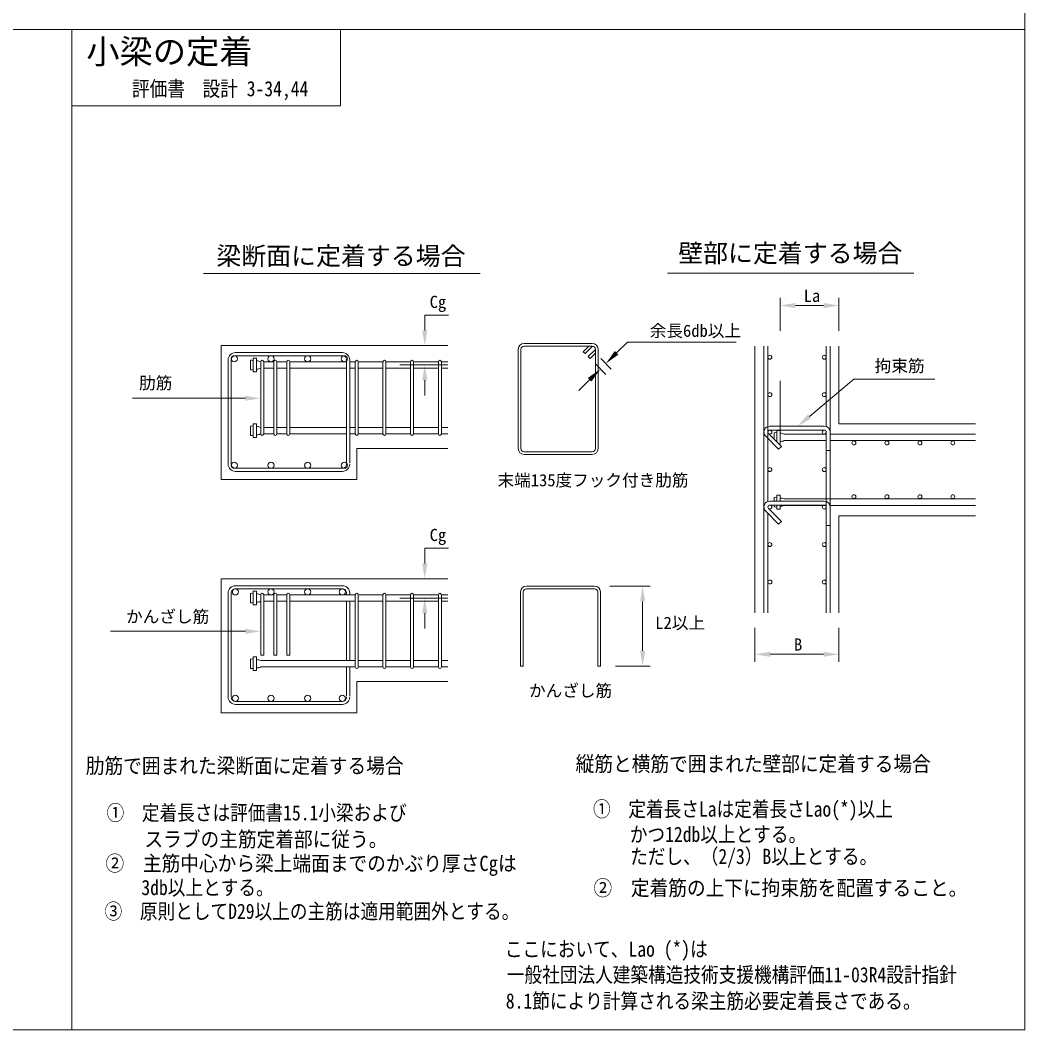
# Model space of a CAD drawing. Units: millimetres, scale not verified. Extents: x -25255 to 25671, y -15462 to 18552.
# Drawn here: x 13578 to 25671, y -15462 to -3300 of the extents above; entities that cross this region are included whole.
import ezdxf
from ezdxf.enums import TextEntityAlignment as Align

# ---------------------------------------------------------------- set-up
doc = ezdxf.new("R2010")
doc.units = ezdxf.units.MM
doc.header["$LTSCALE"] = 100
doc.linetypes.add('DASHED2', pattern=[3, 2, -1])
doc.linetypes.add('DASHED_SPACED', pattern=[12, 6, -6])
doc.layers.add('C-0_タイトル', color=7, linetype='Continuous')
for name, color, linetype, lineweight in [('C-1_文字', 7, 'DASHED2', 9), ('C-2_メモ', 7, 'Continuous', 18), ('C-7', 7, 'Continuous', 18)]:
    doc.layers.add(name, color=color, linetype=linetype, lineweight=lineweight)
doc.styles.add('ＭＳ ゴシック', font='')
doc.styles.get('ＭＳ ゴシック').set_extended_font_data('MS Gothic')

msp = doc.modelspace()

# ---------------------------------------------------------------- linework, layer by layer
at = {"layer": 'C-7', "color": 2}
for p in [(25671, 18550.2), (-25254.9, -15461.6)]:
    msp.add_line(p, (25671, -15461.6), dxfattribs=at)
at = {"layer": 'C-7', "color": 5}
for p, q in [((-3310.3, -3412.5), (25671, -3412.5)), ((14482.5, -3412.5), (7309.6, -3412.5)), ((14199.2, -3412.5), (14199.2, -15461.6)), ((17432.1, -4331.8), (17432.1, -3412.5)), ((14199.2, -4331.8), (17432.1, -4331.8)), ((15996.4, -8834.4), (15996.4, -7219.9)), ((15996.4, -7219.9), (18725.5, -7219.9)), ((22422.2, -7224.9), (22422.2, -10437.2)), ((22530.7, -7224.9), (22530.7, -10437.2)), ((22578.4, -7224.9), (22578.4, -9096.9)), ((23280.6, -8194), (23280.6, -7224.9)), ((23328.3, -8482), (23328.3, -7224.9)), ((23433.5, -7224.9), (23433.5, -8160.4)), ((16081.1, -7393.3), (16081.1, -8646.4)), ((16118.2, -8646.4), (16118.2, -7393.3)), ((17455.6, -7304.6), (16169.8, -7304.6)), ((16169.8, -7341.7), (17455.6, -7341.7)), ((16473.4, -8283.6), (16473.4, -7414.6)), ((16509.5, -8283.6), (16509.5, -7414.6)), ((16630.2, -8283.6), (16630.2, -7414.6)), ((16666.3, -8283.6), (16666.3, -7414.6)), ((16787, -8283.6), (16787, -7414.6)), ((16823.1, -8283.6), (16823.1, -7414.6)), ((17507.2, -7393.3), (17507.2, -8636.9)), ((17544.3, -8636.9), (17544.3, -7393.3)), ((17610.9, -8283.6), (17610.9, -7414.6)), ((17647, -8283.6), (17647, -7414.6)), ((17944.3, -8283.6), (17944.3, -7414.6)), ((17980.4, -8283.6), (17980.4, -7414.6)), ((18277.8, -8283.6), (18277.8, -7414.6)), ((18313.9, -8283.6), (18313.9, -7414.6)), ((18611.2, -8283.6), (18611.2, -7414.6)), ((18647.3, -8283.6), (18647.3, -7414.6)), ((23256.8, -8190.1), (22602.2, -8190.1)), ((23256.8, -8237.8), (22602.2, -8237.8)), ((23280.6, -8261.4), (23280.6, -10437.2)), ((23328.3, -8261.4), (23328.3, -10437.2)), ((23433.5, -8160.4), (25079.1, -8160.4)), ((22551.6, -8312.2), (22707.6, -8468.2)), ((22585.3, -8278.5), (22741.3, -8434.5)), ((17629, -8457.6), (18725.5, -8457.6)), ((17629, -8834.4), (17629, -8457.6)), ((22741.3, -8434.5), (22707.6, -8468.2)), ((23280.6, -8482), (23328.3, -8482)), ((16169.8, -8698), (17455.6, -8698)), ((17455.6, -8735.1), (16169.8, -8735.1)), ((17629, -8834.4), (15996.4, -8834.4)), ((23256.8, -9092.8), (22602.2, -9092.8)), ((22551.6, -9214.9), (22707.6, -9370.9)), ((22578.4, -9241.6), (22578.4, -10437.2)), ((22585.3, -9181.2), (22741.3, -9337.2)), ((23256.8, -9140.5), (22602.2, -9140.5)), ((22741.3, -9337.2), (22707.6, -9370.9)), ((23433.5, -9270.6), (23433.5, -10437.2)), ((23433.5, -9270.6), (25079.1, -9270.6)), ((23280.6, -9384.7), (23328.3, -9384.7)), ((15996.4, -11641.6), (15996.4, -10027.2)), ((15996.4, -10027.2), (18725.5, -10027.2)), ((16081.1, -10200.6), (16081.1, -11453.7)), ((16118.2, -11453.7), (16118.2, -10200.6)), ((17455.6, -10111.9), (16169.8, -10111.9)), ((16169.8, -10149), (17455.6, -10149)), ((17507.2, -10200.6), (17507.2, -10221.9)), ((17544.3, -10222.4), (17544.3, -10200.6)), ((16473.4, -10948.8), (16473.4, -10221.8)), ((16509.5, -10948.8), (16509.5, -10221.8)), ((16630.2, -10948.8), (16630.2, -10221.8)), ((16666.3, -10948.8), (16666.3, -10221.8)), ((16787, -10948.8), (16787, -10221.8)), ((16823.1, -10948.8), (16823.1, -10221.8)), ((17507.2, -10298.5), (17507.2, -11014.3)), ((17544.3, -11014.3), (17544.3, -10298.5)), ((17610.9, -11090.9), (17610.9, -10221.8)), ((17647, -11090.9), (17647, -10221.8)), ((17944.3, -11090.9), (17944.3, -10221.8)), ((17980.4, -11090.9), (17980.4, -10221.8)), ((18277.8, -11090.9), (18277.8, -10221.8)), ((18313.9, -11090.9), (18313.9, -10221.8)), ((18611.2, -11090.9), (18611.2, -10221.8)), ((18647.3, -11090.9), (18647.3, -10221.8)), ((16473.4, -10948.8), (16509.5, -10948.8)), ((16630.2, -10948.8), (16666.3, -10948.8)), ((16787, -10948.8), (16823.1, -10948.8)), ((17507.2, -11092.2), (17507.2, -11444.2)), ((17544.3, -11444.2), (17544.3, -11091.6)), ((17629, -11641.6), (17629, -11264.8)), ((17629, -11264.8), (18725.5, -11264.8)), ((16169.8, -11505.3), (17455.6, -11505.3)), ((17455.6, -11542.4), (16169.8, -11542.4)), ((17629, -11641.6), (15996.4, -11641.6))]:
    msp.add_line(p, q, dxfattribs=at)
at = {"layer": 'C-7', "color": 3}
for p, q in [((15785.5, -6349.5), (19113, -6349.5)), ((21371.3, -6348.9), (24333.5, -6348.9))]:
    msp.add_line(p, q, dxfattribs=at)
at = {"layer": 'C-7'}
for p, q in [((22725.9, -7041.1), (22725.9, -6645.2)), ((23433.5, -7041.1), (23433.5, -6645.2)), ((23249.6, -6737.1), (22909.7, -6737.1)), ((18447.7, -6852.2), (18733.7, -6852.2)), ((18447.7, -7036), (18447.7, -6852.2)), ((18401.8, -7219.9), (18539.7, -7219.9)), ((19573.3, -7259.6), (19573.3, -8460.5)), ((19605.7, -7262.8), (19605.7, -8460.5)), ((19642.4, -7193.7), (20464.7, -7193.7)), ((19642.4, -7226), (20464.7, -7226)), ((20355.3, -7293.6), (20422.9, -7226)), ((20378.1, -7316.5), (20355.3, -7293.6)), ((20378.1, -7316.5), (20468.6, -7226)), ((20414.5, -7352.9), (20501.4, -7266)), ((20501.4, -8460.5), (20501.4, -7262.8)), ((20533.8, -8460.5), (20533.8, -7262.8)), ((20756.5, -7306.8), (20886.5, -7176.8)), ((20886.5, -7176.8), (22195.7, -7176.8)), ((20566.4, -7376.8), (20691.5, -7501.8)), ((18725.5, -7453.2), (18146.7, -7453.2)), ((18402.9, -7453.2), (18539.7, -7453.2)), ((20502.4, -7440.8), (20627.5, -7565.8)), ((18447.7, -7637), (18447.7, -7820.9)), ((20432.5, -7630.8), (20302.5, -7760.8)), ((23079, -8071.7), (23611.9, -7623.2)), ((23611.9, -7623.2), (24587.4, -7623.2)), ((15344.1, -7854.3), (14928.3, -7854.3)), ((16289.6, -7854.3), (15344.1, -7854.3)), ((19642.4, -8497.3), (20464.7, -8497.3)), ((19642.4, -8529.6), (20464.7, -8529.6)), ((18447.7, -9659.5), (18733.7, -9659.5)), ((18447.7, -9843.3), (18447.7, -9659.5)), ((18401.8, -10027.2), (18539.7, -10027.2)), ((19601.5, -10183.2), (19601.5, -11080)), ((19633.8, -10186.4), (19633.8, -11080)), ((19670.6, -10117.3), (20492.8, -10117.3)), ((19670.6, -10149.6), (20492.8, -10149.6)), ((20529.6, -11080), (20529.6, -10186.4)), ((20561.9, -11080), (20561.9, -10186.4)), ((20676.7, -10117.3), (21162.6, -10117.3)), ((18725.5, -10260.5), (18146.7, -10260.5)), ((18402.9, -10260.5), (18539.7, -10260.5)), ((21070.7, -10301.1), (21070.7, -10896.2)), ((18447.7, -10444.3), (18447.7, -10628.1)), ((15344.1, -10661.5), (14665.1, -10661.5)), ((16289.6, -10661.5), (15344.1, -10661.5)), ((22422.2, -10621.1), (22422.2, -11030.1)), ((23433.5, -10621.1), (23433.5, -11030.1)), ((23249.6, -10938.2), (22606, -10938.2)), ((19601.5, -11080), (19633.8, -11080)), ((20529.6, -11080), (20561.9, -11080)), ((20745.8, -11080), (21162.6, -11080))]:
    msp.add_line(p, q, dxfattribs=at)
at = {"layer": 'C-7', "linetype": 'DASHED_SPACED'}
msp.add_line((22725.9, -8242.4), (22725.9, -7224.9), dxfattribs=at)
at = {"layer": 'C-7', "color": 1}
for p, q in [((16349.8, -7396.8), (16349.8, -7509.5)), ((16382.4, -7535.9), (16382.4, -7370.4)), ((16382.4, -7370.4), (16423.8, -7370.4)), ((16423.8, -7370.4), (16423.8, -7535.9)), ((16473.4, -7414.6), (16474.7, -7414.6)), ((16510.2, -7414.6), (16630.5, -7414.6)), ((16666.6, -7414.6), (16787, -7414.6)), ((16823.2, -7414.6), (17506.7, -7414.6)), ((17544.3, -7414.6), (17611.3, -7414.6)), ((17646.1, -7414.6), (17944.1, -7414.6)), ((17980, -7414.6), (18277.4, -7414.6)), ((18313.4, -7414.6), (18611.2, -7414.6)), ((18648.4, -7414.6), (18725.5, -7414.6)), ((16423.8, -7535.9), (16382.4, -7535.9)), ((16473.4, -7491.8), (16473.9, -7491.8)), ((16509.4, -7491.8), (16630.5, -7491.8)), ((16665.8, -7491.8), (16787.1, -7491.8)), ((16822.8, -7491.8), (17507.8, -7491.8)), ((17544, -7491.8), (17611.4, -7491.8)), ((17647.1, -7491.8), (17944.1, -7491.8)), ((17980.4, -7491.8), (18277.4, -7491.8)), ((18313.8, -7491.8), (18611.2, -7491.8)), ((18647.6, -7491.8), (18725.5, -7491.8)), ((16349.8, -8188.6), (16349.8, -8301.4)), ((16382.4, -8327.7), (16382.4, -8162.3)), ((16382.4, -8162.3), (16423.8, -8162.3)), ((16423.8, -8162.3), (16423.8, -8327.7)), ((16473.4, -8206.4), (16473.4, -8206.4)), ((16509.9, -8206.4), (16630.4, -8206.4)), ((16665.8, -8206.4), (16787.6, -8206.4)), ((16822.8, -8206.4), (17507, -8206.4)), ((17544, -8206.4), (17611.5, -8206.4)), ((17646.3, -8206.4), (17944.7, -8206.4)), ((17980.6, -8206.4), (18278.4, -8206.4)), ((18314, -8206.4), (18611.8, -8206.4)), ((18647, -8206.4), (18725.5, -8206.4)), ((22651.9, -8268.7), (22651.9, -8345)), ((22684.5, -8377.6), (22684.5, -8242.4)), ((22684.5, -8242.4), (22725.9, -8242.4)), ((22725.9, -8242.4), (22725.9, -8407.9)), ((16423.8, -8327.7), (16382.4, -8327.7)), ((16473.4, -8283.6), (16473.7, -8283.6)), ((16509.4, -8283.6), (16630.4, -8283.6)), ((16665.8, -8283.6), (16787.1, -8283.6)), ((16822.8, -8283.6), (17507.5, -8283.6)), ((17544, -8283.6), (17611.5, -8283.6)), ((17647.1, -8283.6), (17944.7, -8283.6)), ((17980.6, -8283.6), (18278.4, -8283.6)), ((18314, -8283.6), (18611.5, -8283.6)), ((18647, -8283.6), (18725.5, -8283.6)), ((22775.5, -8286.5), (23280.6, -8286.5)), ((22775.5, -8363.7), (23280.6, -8363.7)), ((23328.3, -8286.5), (25079.1, -8286.5)), ((23328.3, -8363.7), (25079.1, -8363.7)), ((22725.9, -8407.9), (22714.7, -8407.9)), ((22651.9, -9049.6), (22651.9, -9092.8)), ((22684.5, -9023.2), (22725.9, -9023.2)), ((22684.5, -9092.8), (22684.5, -9023.2)), ((22725.9, -9023.2), (22725.9, -9092.8)), ((22775.5, -9067.3), (25079.1, -9067.3)), ((22651.9, -9140.5), (22651.9, -9162.3)), ((22684.5, -9188.7), (22684.5, -9140.5)), ((22725.9, -9188.7), (22684.5, -9188.7)), ((22725.9, -9140.5), (22725.9, -9188.7)), ((22775.5, -9144.6), (23270.1, -9144.6)), ((23325.6, -9144.6), (25079.1, -9144.6)), ((16349.8, -10204.1), (16349.8, -10316.8)), ((16382.4, -10343.2), (16382.4, -10177.7)), ((16382.4, -10177.7), (16423.8, -10177.7)), ((16423.8, -10177.7), (16423.8, -10343.2)), ((16473.4, -10221.8), (16473.7, -10221.8)), ((16473.4, -10299.1), (16473.4, -10299.1)), ((16509.4, -10221.8), (16630.4, -10221.8)), ((16509.4, -10299.1), (16630, -10299.1)), ((16665.8, -10221.8), (16786.9, -10221.8)), ((16665.9, -10299.1), (16787.1, -10299.1)), ((16822.6, -10299.1), (17611.4, -10299.1)), ((16822.9, -10221.8), (17610.8, -10221.8)), ((17646.8, -10299.1), (17945.3, -10299.1)), ((17647.1, -10221.8), (17943.5, -10221.8)), ((17980.1, -10299.1), (18277.9, -10299.1)), ((17980.7, -10221.8), (18279.2, -10221.8)), ((18313.4, -10221.8), (18611.1, -10221.8)), ((18314.1, -10299.1), (18611.4, -10299.1)), ((18647.1, -10221.8), (18725.5, -10221.8)), ((18647.3, -10299.1), (18725.5, -10299.1)), ((16423.8, -10343.2), (16382.4, -10343.2)), ((16349.8, -10995.9), (16349.8, -11108.7)), ((16382.4, -10969.6), (16423.8, -10969.6)), ((16382.4, -11135), (16382.4, -10969.6)), ((16423.8, -10969.6), (16423.8, -11135)), ((16473.4, -11013.7), (17611, -11013.7)), ((17646.7, -11013.7), (17945.1, -11013.7)), ((17980.6, -11013.7), (18278.1, -11013.7)), ((18313.8, -11013.7), (18611.3, -11013.7)), ((18647.4, -11013.7), (18725.5, -11013.7)), ((16423.8, -11135), (16382.4, -11135)), ((16473.4, -11090.9), (17610.9, -11090.9)), ((17647, -11090.9), (17944.3, -11090.9)), ((17980.4, -11090.9), (18278.1, -11090.9)), ((18313.8, -11090.9), (18611.3, -11090.9)), ((18647.4, -11090.9), (18725.5, -11090.9))]:
    msp.add_line(p, q, dxfattribs=at)
at = {"layer": 'C-7'}
msp.add_lwpolyline([(20414.5, -7352.9), (20437.4, -7375.8), (20501.4, -7311.8)], dxfattribs=at)
at = {"layer": 'C-7', "color": 5}
for centre, radius in [((16155.3, -7378.7), 37.1), ((16596.5, -7378.7), 37.1), ((17037.7, -7378.7), 37.1), ((17479, -7378.7), 37.1), ((22602.2, -7359.4), 23.8), ((23256.8, -7359.4), 23.8), ((22602.2, -7810.5), 23.8), ((23256.8, -7810.5), 23.8), ((22602.2, -8261.6), 23.8), ((23256.8, -8261.4), 23.8), ((23613.5, -8392.5), 23.8), ((24010.6, -8392.5), 23.8), ((24407.7, -8392.5), 23.8), ((24804.8, -8392.5), 23.8), ((16155.3, -8660.9), 37.1), ((16596.5, -8660.9), 37.1), ((17037.7, -8660.9), 37.1), ((17479, -8660.9), 37.1), ((22602.2, -8713.2), 23.8), ((23256.8, -8713.2), 23.8), ((23613.5, -9039.4), 23.8), ((24010.6, -9039.4), 23.8), ((24407.7, -9039.4), 23.8), ((24804.8, -9039.4), 23.8), ((22602.2, -9164.3), 23.8), ((23256.8, -9164.3), 23.8), ((22602.2, -9615.9), 23.8), ((23256.8, -9615.9), 23.8), ((22602.2, -10067.5), 23.8), ((23256.8, -10067.5), 23.8), ((16168.3, -10186), 37.1), ((16596.5, -10186), 37.1), ((17037.7, -10186), 37.1), ((17455.3, -10186), 37.1), ((16167.3, -11468.2), 37.1), ((16596.5, -11468.2), 37.1), ((17037.7, -11468.2), 37.1), ((17455.3, -11468.2), 37.1)]:
    msp.add_circle(centre, radius, dxfattribs=at)
at = {"layer": 'C-7'}
for centre, radius, start, end in [((19642.4, -7262.8), 69.1, 90, 180), ((19642.4, -7262.8), 36.8, 90, 180), ((20464.7, -7262.8), 69.1, 360, 90), ((20464.7, -7262.8), 36.8, 360, 90), ((19642.4, -8460.5), 69.1, 180, 270), ((19642.4, -8460.5), 36.8, 180, 270), ((20464.7, -8460.5), 36.8, 270, 0), ((20464.7, -8460.5), 69.1, 270, 0), ((19670.6, -10186.4), 69.1, 90, 180), ((19670.6, -10186.4), 36.8, 90, 180), ((20492.8, -10186.4), 69.1, 360, 90), ((20492.8, -10186.4), 36.8, 360, 90)]:
    msp.add_arc(centre, radius, start, end, dxfattribs=at)
at = {"layer": 'C-7', "color": 5}
for centre, radius, start, end in [((16169.8, -7393.3), 88.7, 134.99998, 180), ((16169.8, -7393.3), 88.7, 90, 134.99998), ((16169.8, -7393.3), 51.6, 135, 180), ((16169.8, -7393.3), 51.6, 90, 135), ((16491.5, -7414.6), 18.1, 90, 180), ((16491.5, -7414.6), 18.1, 0, 90), ((16648.3, -7414.6), 18.1, 90, 180), ((16648.3, -7414.6), 18.1, 0, 90), ((16805.1, -7414.6), 18.1, 90, 180), ((16805.1, -7414.6), 18.1, 0, 90), ((17455.6, -7393.3), 88.7, 44.99998, 90), ((17455.6, -7393.3), 51.6, 44.99998, 90), ((17455.6, -7393.3), 51.6, 0, 45), ((17455.6, -7393.3), 88.7, 0, 45), ((17629, -7414.6), 18.1, 90, 180), ((17629, -7414.6), 18.1, 0, 90), ((17962.4, -7414.6), 18.1, 90, 180), ((17962.4, -7414.6), 18.1, 0, 90), ((18295.8, -7414.6), 18.1, 90, 180), ((18295.8, -7414.6), 18.1, 0, 90), ((18629.2, -7414.6), 18.1, 90, 180), ((18629.2, -7414.6), 18.1, 0, 90), ((22602.2, -8261.6), 71.5, 90, 225), ((23256.8, -8261.4), 71.5, 0, 90), ((16491.5, -8283.6), 18.1, 180, 270), ((16491.5, -8283.6), 18.1, 270, 0), ((16648.3, -8283.6), 18.1, 180, 270), ((16648.3, -8283.6), 18.1, 270, 0), ((16805.1, -8283.6), 18.1, 180, 270), ((16805.1, -8283.6), 18.1, 270, 0), ((17629, -8283.6), 18.1, 180, 270), ((17629, -8283.6), 18.1, 270, 0), ((17962.4, -8283.6), 18.1, 180, 270), ((17962.4, -8283.6), 18.1, 270, 0), ((18295.8, -8283.6), 18.1, 180, 270), ((18295.8, -8283.6), 18.1, 270, 0), ((18629.2, -8283.6), 18.1, 180, 270), ((18629.2, -8283.6), 18.1, 270, 0), ((16169.8, -8646.4), 88.7, 180, 225.00002), ((16169.8, -8646.4), 88.7, 225.00002, 270), ((16169.8, -8646.4), 51.6, 180, 225), ((16169.8, -8646.4), 51.6, 225, 270), ((17455.6, -8646.4), 51.6, 270, 315.00002), ((17455.6, -8646.4), 88.7, 270, 315.00002), ((17455.6, -8646.4), 51.6, 315, 0), ((17455.6, -8646.4), 88.7, 315, 0), ((22602.2, -9164.3), 71.5, 90, 225), ((23256.8, -9164.1), 71.5, 0, 90), ((16169.8, -10200.6), 88.7, 134.99998, 180), ((16169.8, -10200.6), 88.7, 90, 134.99998), ((16169.8, -10200.6), 51.6, 135, 180), ((16169.8, -10200.6), 51.6, 90, 135), ((16491.5, -10221.8), 18.1, 90, 180), ((16491.5, -10221.8), 18.1, 0, 90), ((16648.3, -10221.8), 18.1, 90, 180), ((16648.3, -10221.8), 18.1, 0, 90), ((16805.1, -10221.8), 18.1, 90, 180), ((16805.1, -10221.8), 18.1, 0, 90), ((17455.6, -10200.6), 88.7, 44.99998, 90), ((17455.6, -10200.6), 51.6, 44.99998, 90), ((17455.6, -10200.6), 51.6, 0, 45), ((17455.6, -10200.6), 88.7, 0, 45), ((17629, -10221.8), 18.1, 90, 180), ((17629, -10221.8), 18.1, 0, 90), ((17962.4, -10221.8), 18.1, 90, 180), ((17962.4, -10221.8), 18.1, 0, 90), ((18295.8, -10221.8), 18.1, 90, 180), ((18295.8, -10221.8), 18.1, 0, 90), ((18629.2, -10221.8), 18.1, 90, 180), ((18629.2, -10221.8), 18.1, 0, 90), ((17629, -11090.9), 18.1, 180, 270), ((17629, -11090.9), 18.1, 270, 0), ((17962.4, -11090.9), 18.1, 180, 270), ((17962.4, -11090.9), 18.1, 270, 0), ((18295.8, -11090.9), 18.1, 180, 270), ((18295.8, -11090.9), 18.1, 270, 0), ((18629.2, -11090.9), 18.1, 180, 270), ((18629.2, -11090.9), 18.1, 270, 0), ((16169.8, -11453.7), 88.7, 180, 225.00002), ((16169.8, -11453.7), 88.7, 225.00002, 270), ((16169.8, -11453.7), 51.6, 180, 225), ((16169.8, -11453.7), 51.6, 225, 270), ((17455.6, -11453.7), 51.6, 270, 315.00002), ((17455.6, -11453.7), 88.7, 270, 315.00002), ((17455.6, -11453.7), 51.6, 315, 0), ((17455.6, -11453.7), 88.7, 315, 0)]:
    msp.add_arc(centre, radius, start, end, dxfattribs=at)
at = {"layer": 'C-7', "color": 1}
for centre, radius, start, end in [((16364.9, -7441.6), 47.3, 68.23886, 108.61802), ((16426.7, -7505.2), 101.9, 62.72769, 91.64665), ((16364.9, -7464.7), 47.3, 251.38198, 291.76114), ((16426.7, -7401.2), 101.9, 268.35335, 297.27231), ((16364.9, -8233.5), 47.3, 68.23886, 108.61802), ((16426.7, -8297), 101.9, 62.72769, 91.64665), ((22667, -8313.6), 47.3, 68.23886, 108.61802), ((16364.9, -8256.6), 47.3, 251.38198, 291.76114), ((16426.7, -8193), 101.9, 268.35335, 297.27231), ((22728.8, -8377.1), 101.9, 62.72769, 91.64665), ((22728.8, -8273.1), 101.9, 268.35335, 297.27231), ((22667, -9094.4), 47.3, 68.23886, 108.61802), ((22728.8, -9157.9), 101.9, 62.72769, 91.64665), ((22667, -9117.5), 47.3, 251.38198, 291.76114), ((22728.8, -9053.9), 101.9, 268.35335, 297.27231), ((16364.9, -10248.9), 47.3, 68.23886, 108.61802), ((16426.7, -10312.4), 101.9, 62.72769, 91.64665), ((16364.9, -10272), 47.3, 251.38198, 291.76114), ((16426.7, -10208.5), 101.9, 268.35335, 297.27231), ((16364.9, -11040.7), 47.3, 68.23886, 108.61802), ((16426.7, -11104.3), 101.9, 62.72769, 91.64665), ((16364.9, -11063.9), 47.3, 251.38198, 291.76114), ((16426.7, -11000.3), 101.9, 268.35335, 297.27231)]:
    msp.add_arc(centre, radius, start, end, dxfattribs=at)
at = {"layer": 'C-7'}
for points in [[(22909.7, -6706.5), (22909.7, -6767.8), (22725.9, -6737.1)], [(23249.6, -6706.5), (23249.6, -6767.8), (23433.5, -6737.1)], [(18417.1, -7036), (18478.4, -7036), (18447.7, -7219.9)], [(20734.8, -7285.2), (20778.1, -7328.5), (20626.5, -7436.8)], [(18417.1, -7637), (18478.4, -7637), (18447.7, -7453.2)], [(20410.8, -7609.2), (20454.1, -7652.5), (20562.5, -7500.8)], [(16289.6, -7823.6), (16473.4, -7854.3), (16289.6, -7884.9)], [(23098.8, -8095.2), (22938.4, -8190.1), (23059.3, -8048.3)], [(18417.1, -9843.3), (18478.4, -9843.3), (18447.7, -10027.2)], [(21040.1, -10301.1), (21101.3, -10301.1), (21070.7, -10117.3)], [(18417.1, -10444.3), (18478.4, -10444.3), (18447.7, -10260.5)], [(16289.6, -10630.9), (16473.4, -10661.5), (16289.6, -10692.2)], [(21040.1, -10896.2), (21101.3, -10896.2), (21070.7, -11080)], [(22606, -10907.6), (22606, -10968.8), (22422.2, -10938.2)], [(23249.6, -10907.6), (23249.6, -10968.8), (23433.5, -10938.2)]]:
    msp.add_solid(points, dxfattribs=at)

# ---------------------------------------------------------------- texts
at = {"layer": 'C-0_タイトル', "style": 'ＭＳ ゴシック'}
msp.add_text('小梁の定着', height=293.3, dxfattribs=at).set_placement((14373.6, -3912.4), align=Align.BOTTOM_LEFT)
at = {"layer": 'C-0_タイトル', "style": 'ＭＳ ゴシック', "width": 0.85}
msp.add_text('評価書\u3000設計 3-34,44', height=183.3, dxfattribs=at).set_placement((14922.8, -4271.2), align=Align.BOTTOM_LEFT)
at = {"layer": 'C-1_文字', "style": 'ＭＳ ゴシック'}
for s, p in [('梁断面に定着する場合', (15938.9, -6315.1)), ('壁部に定着する場合', (21498.4, -6282))]:
    msp.add_text(s, height=219.9, dxfattribs=at).set_placement(p, align=Align.BOTTOM_LEFT)
for s, width, p in [('肋筋で囲まれた梁断面に定着する場合', 0.9, (14367.2, -12427.8)), ('縦筋と横筋で囲まれた壁部に定着する場合', 0.9, (20263.8, -12404.2)), ('①\u3000定着長さは評価書15.1小梁および', 0.85, (14617.4, -12993.9)), ('①\u3000定着長さLaは定着長さLao(*)以上', 0.85, (20473.4, -12948.8)), ('\u3000\u3000かつ12db以上とする。', 0.85, (20490.9, -13253.5)), ('スラブの主筋定着部に従う。', 0.9, (15073.2, -13312.7)), ('\u3000\u3000ただし、（2/3）B以上とする。', 0.85, (20494.8, -13519.3)), ('②\u3000主筋中心から梁上端面までのかぶり厚さCgは', 0.9, (14604.3, -13603.2)), ('  \u30003db以上とする。', 0.85, (14611.5, -13894.2)), ('②\u3000定着筋の上下に拘束筋を配置すること。', 0.9, (20478.8, -13899.3)), ('③\u3000原則としてD29以上の主筋は適用範囲外とする。', 0.85, (14593.1, -14180.5)), ('ここにおいて、Lao (*)は', 0.85, (19412.2, -14636.2)), ('一般社団法人建築構造技術支援機構評価11-03R4設計指針', 0.85, (19435.9, -14944.5)), ('8.1節により計算される梁主筋必要定着長さである。', 0.85, (19423.4, -15261))]:
    msp.add_text(s, height=183.3, dxfattribs=dict(at, width=width)).set_placement(p, align=Align.BOTTOM_LEFT)
at = {"layer": 'C-2_メモ', "style": 'ＭＳ ゴシック'}
for s, p in [('La', (23009, -6736.9)), ('Cg', (18506.5, -6810.4)), ('余長6db以上', (21156.3, -7158)), ('拘束筋', (23864.9, -7580.9)), ('肋筋', (15008.6, -7787.3)), ('末端135度フック付き肋筋', (19323.3, -8958.4)), ('Cg', (18506.5, -9617.6)), ('かんざし筋', (14852.4, -10601.1)), ('L2以上', (21222, -10676)), ('B', (22892.5, -10938)), ('かんざし筋', (19702.8, -11493))]:
    msp.add_text(s, height=146.6, dxfattribs=at).set_placement(p, align=Align.BOTTOM_LEFT)

doc.saveas('drawing.dxf')
